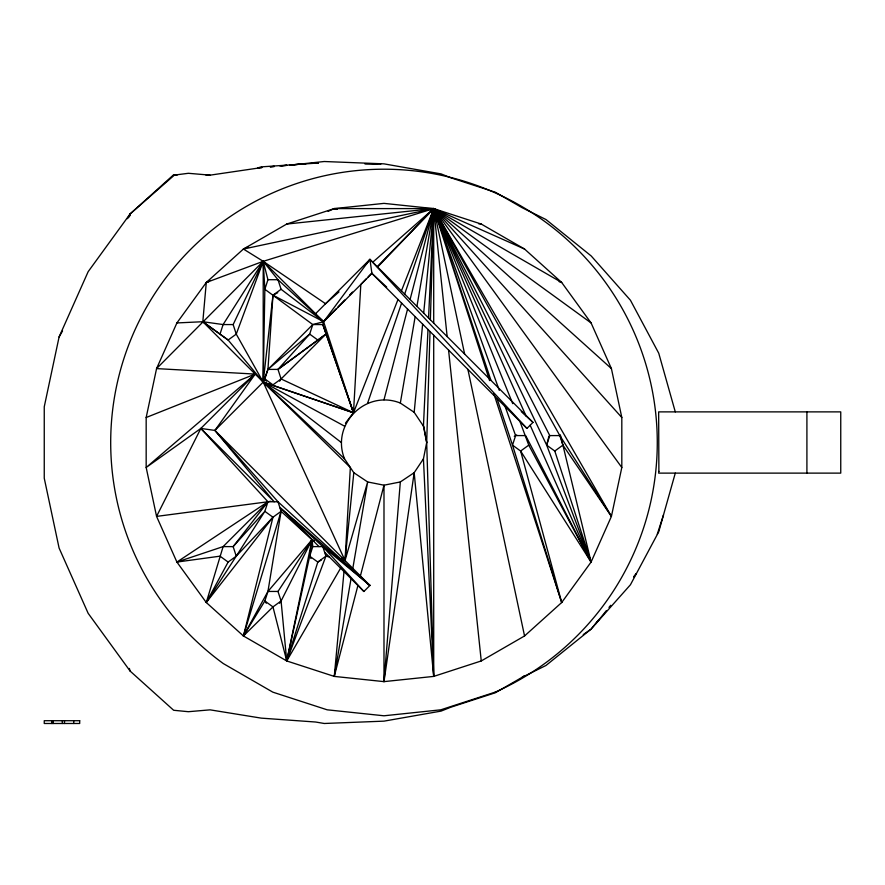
<?xml version="1.0" encoding="UTF-8"?>
<svg xmlns="http://www.w3.org/2000/svg" width="885" height="885" viewBox="0 0 885 885"><rect width="100%" height="100%" fill="white"/><g stroke="black" fill="none" stroke-linecap="round" stroke-linejoin="round"><path stroke-width="1.33" d="M423.749 426.205L426.692 442.5L423.439 458.839L414.18 472.69L433.705 676.406L481.252 660.951L524.551 635.961L561.698 602.508L591.08 562.063L611.413 516.398L621.812 467.49L621.812 417.51L611.413 368.602L591.08 322.937L561.698 282.492L524.551 249.039L481.252 224.049L433.705 208.594L383.99 203.373L334.276 208.594L286.729 224.049L243.43 249.039L206.282 282.492L176.9 322.937L156.568 368.602L146.169 417.51L146.169 467.49L156.568 516.398L176.9 562.063L206.282 602.508L243.43 635.961L286.729 660.951L334.276 676.406L383.99 681.627L433.705 676.406L426.692 442.5L430.022 331.521M430.375 319.795L433.705 208.594L334.276 208.594L328.125 211.338M426.692 442.5L423.439 426.161L427.997 329.497M428.55 317.969L433.705 208.594L286.729 224.049M248.442 246.815L243.43 249.039L263.21 261.329L277.99 279.726L281.087 289.284L272.967 295.181L267.945 369.399L264.847 378.957L263.21 382.11L214.9 430.42L200.84 428.44L146.169 467.49L255.19 374.089L156.568 368.602L263.21 261.329L433.705 208.594L524.551 249.039M383.99 681.627L400.33 481.949L414.18 472.69L383.99 681.627L383.99 485.201L367.651 481.949L353.801 472.69L344.542 458.839L263.21 382.11L202.82 321.72L176.9 322.937M357.905 585.505L334.276 676.406L343.999 571.599M423.439 426.161L414.18 412.31L422.632 324.131M423.694 313.113L433.705 208.594L243.43 249.039M353.801 472.69L345.028 560.548L341.522 558.346M277.746 292.703L272.967 295.181L263.21 382.11L345.028 560.548L367.651 481.949L352.816 568.347M270.578 501.231L267.945 501.773L223.108 546.609L206.282 602.508L236.251 556.167L272.967 517.227L281.087 511.331L267.945 591.445L264.847 601.003L272.967 606.9L286.729 660.951L309.684 556.167L312.062 539.662L281.087 511.331L277.99 501.773L214.9 430.42L255.19 374.089L146.169 417.51M334.276 676.406L351.046 578.646M414.18 412.31L400.33 403.051L415.165 316.653M416.923 306.354L433.705 208.594L561.698 282.492L559.132 281.662M344.542 458.839C330.68 424.324 365.815 389.19 400.33 403.051M340.592 568.192L286.729 660.951L312.062 539.662L314.197 541.012M177.144 175.086L173.648 174.732L130.128 213.916L88.146 271.695L59.096 336.942L44.25 406.79L44.25 478.21L59.096 548.058L88.146 613.305L130.128 671.084L173.648 710.268L188.394 711.706L210.099 709.847L261.274 718.133L315.668 722.027L324.264 723.487L383.99 721.142L441.084 711.097L450.764 707.237L495.401 692.734L522.183 677.268L545.979 665.465L591.18 629.058L598.99 619.456M314.219 541.056L312.062 539.662L281.087 601.003L272.967 606.9L243.43 635.961L272.967 517.227L264.847 511.331L267.945 501.773L200.84 428.44L255.19 374.089M496.961 398.46L512.515 445.144L520.634 451.04L591.08 562.063L546.676 445.144L548.943 436.117M383.99 399.799L407.576 309.075M410.076 299.495L433.705 208.594L591.08 322.937M360.405 575.925L383.99 485.201L400.33 481.949M315.58 313.699L369.93 259.349L371.91 273.41L526.94 428.44L532.98 422.399L369.93 259.349L323.6 321.72L322.826 324.563L353.48 412.775L263.21 382.11L228.131 340.017L202.82 321.72L206.282 282.492L209.845 280.434M675.288 473.121L658.75 531.774L630.43 584.775L592.032 627.974M127.363 218.695L130.128 213.916L129.365 216.559L130.128 213.916L174.4 175.086L188.394 173.294L210.099 175.153L262.015 167.519L257.889 167.873L261.274 166.867L318.423 163.006M266.319 603.238L264.847 601.003L243.43 635.961L281.087 511.331M310.989 558.535L309.684 556.167L312.781 546.609L312.062 539.662L277.99 591.445L281.087 601.003L286.729 660.951L317.803 562.063L325.923 556.167L329.353 556.953M657.278 534.208L663.484 514.993M220.011 334.121L223.108 324.563L263.21 261.329L325.558 303.721L339.01 291.895M386.712 287.105L371.91 273.41L323.6 321.72L312.781 324.563L309.684 334.121L277.99 369.399L267.945 369.399L263.21 382.11L350.349 467.534L345.028 560.548L341.687 558.435M505.18 406.68L515.612 435.586L512.515 445.144L561.698 602.508L520.634 451.04L528.754 445.144L519.915 421.404M528.754 445.144L591.08 562.063L554.795 451.04L546.676 445.144L549.773 435.586L433.705 208.594L431.15 209.424L433.705 208.594L611.413 368.602M367.651 403.051L401.602 303.101M404.666 294.085L433.705 208.594L621.812 417.51M208.849 281.662L206.282 282.492L263.21 261.329L236.251 334.121L228.131 340.017L202.82 321.72L223.108 324.563L233.153 324.563L263.21 261.329L323.6 321.72L353.48 412.775L263.21 382.11L236.251 334.121L233.153 324.563M286.729 660.951L325.923 556.167L322.704 546.41M397.996 299.495L353.48 412.775L281.087 378.957L277.99 369.399L325.923 334.121L281.087 378.957L272.967 384.853L264.847 378.957L266.319 381.192M401.436 290.855L433.705 208.594L621.812 467.49M128.436 217.699L130.128 213.916M324.651 552.251L363.89 591.49L369.93 585.45L277.99 501.773L267.945 501.773L176.9 562.063L223.108 546.609L233.153 546.609L264.847 511.331L236.251 556.167L228.131 562.063L206.282 602.508L272.967 517.227M243.43 635.961L267.945 591.445L312.062 539.662M59.096 336.942L62.547 330.968M279.616 381.192L281.087 378.957M279.616 603.238L281.087 601.003M326.211 318.545L324.585 320.735L336.134 308.865M366.711 263.708L369.93 259.349L526.94 428.44M345.449 423.152L353.801 412.31M595.306 624.301L606.424 610.573M608.991 607.398L610.705 605.296M366.335 278.753L360.815 284.505L353.48 412.775L322.826 324.563L312.781 324.563L264.847 289.284L263.21 261.329L267.945 279.726L264.847 289.284L263.21 382.11L341.289 442.5M368.182 276.839L371.855 273.011M377.607 267.027L433.705 208.594L611.413 516.398L562.915 445.144L559.818 435.586L433.705 208.594L372.773 262.192M338.059 306.885L344.796 299.96M349.608 295.015L352.495 292.05M377.22 266.639L433.705 208.594L546.676 445.144M312.781 324.563L267.945 369.399L309.684 334.121L317.803 340.017M277.99 369.399L325.923 334.121M554.795 451.04L562.915 445.144L560.316 434.823M522.183 677.268L524.44 675.686M583.259 634.589L591.18 629.058M514.274 436.305L516.663 434.933M321.255 560.094L317.803 562.063L309.684 556.167M290.911 165.075L324.264 161.512L383.99 163.858L441.084 173.902L450.764 177.763L495.401 192.266L522.183 207.732L545.979 219.535L591.18 255.942L630.43 300.225L658.75 353.226L675.288 411.879M176.9 562.063L220.011 556.167L228.131 562.063M270.268 166.789L274.394 166.435L270.268 166.823M279.892 165.949L286.773 165.351L281.275 165.893M289.517 165.108L306.022 163.659M267.536 279.704L278.399 279.704M515.612 435.586L525.657 435.586L591.08 562.063L562.915 445.144M549.773 435.586L559.818 435.586L611.413 516.398M312.781 546.609L322.826 546.609L369.93 585.45L214.9 430.42L274.184 501.773L200.84 428.44L156.568 516.398L267.945 501.773L233.153 546.609L236.251 556.167M267.945 591.445L277.99 591.445M205.984 175.141L210.099 175.153M365.295 163.648L377.696 163.825M315.668 162.973L318.39 163.006M364.598 163.714L380.915 163.957M336.831 209.424L334.276 208.594L336.964 208.882M478.663 223.772L481.252 224.049M334.276 208.594L336.908 209.159M272.967 295.181L323.6 321.72L277.99 279.726M344.542 426.161L263.21 382.11L263.21 261.329M366.899 583.237L369.93 585.45L279.815 507.415L319.02 546.609M281.087 289.284L323.6 321.72M279.815 507.415L322.826 546.609L363.89 591.49M521.287 411.58L532.98 422.399M526.044 415.983L433.705 208.594L433.705 323.125M530.159 425.22L591.08 562.063M512.725 403.66L433.705 208.594L447.157 336.577M499.306 390.385L433.705 208.594L464.625 354.044M490.932 380.351L433.705 208.594L489.604 380.616M493.863 393.748L561.698 602.508M129.365 668.44L130.128 671.084M467.888 369.377L524.551 635.961M448.573 350.073L481.252 660.951M423.439 458.839L433.705 676.406L433.705 335.205M806.91 411.879L806.91 473.121M73.732 720.711L73.732 723.487M64.494 720.711L64.494 723.487M62.326 720.711L62.326 723.487M53.089 720.711L53.089 723.487M52.89 720.711L52.89 723.487M51.673 720.711L51.673 723.487M658.883 471.395L658.65 473.121L840.75 473.121L840.75 411.879L658.65 411.879L658.883 471.395M636.348 573.613L633.793 576.788L636.348 573.613M495.146 692.158L440.807 709.814L383.99 715.788L327.173 709.814L272.834 692.158L223.352 663.595A273.288 273.288 0 0 1 194.147 245.908A273.288 273.288 0 0 1 610.561 289.683A273.288 273.288 0 0 1 495.146 692.158M79.694 720.711L44.25 720.711L44.25 723.487L79.694 723.487L79.694 720.711"/></g></svg>
